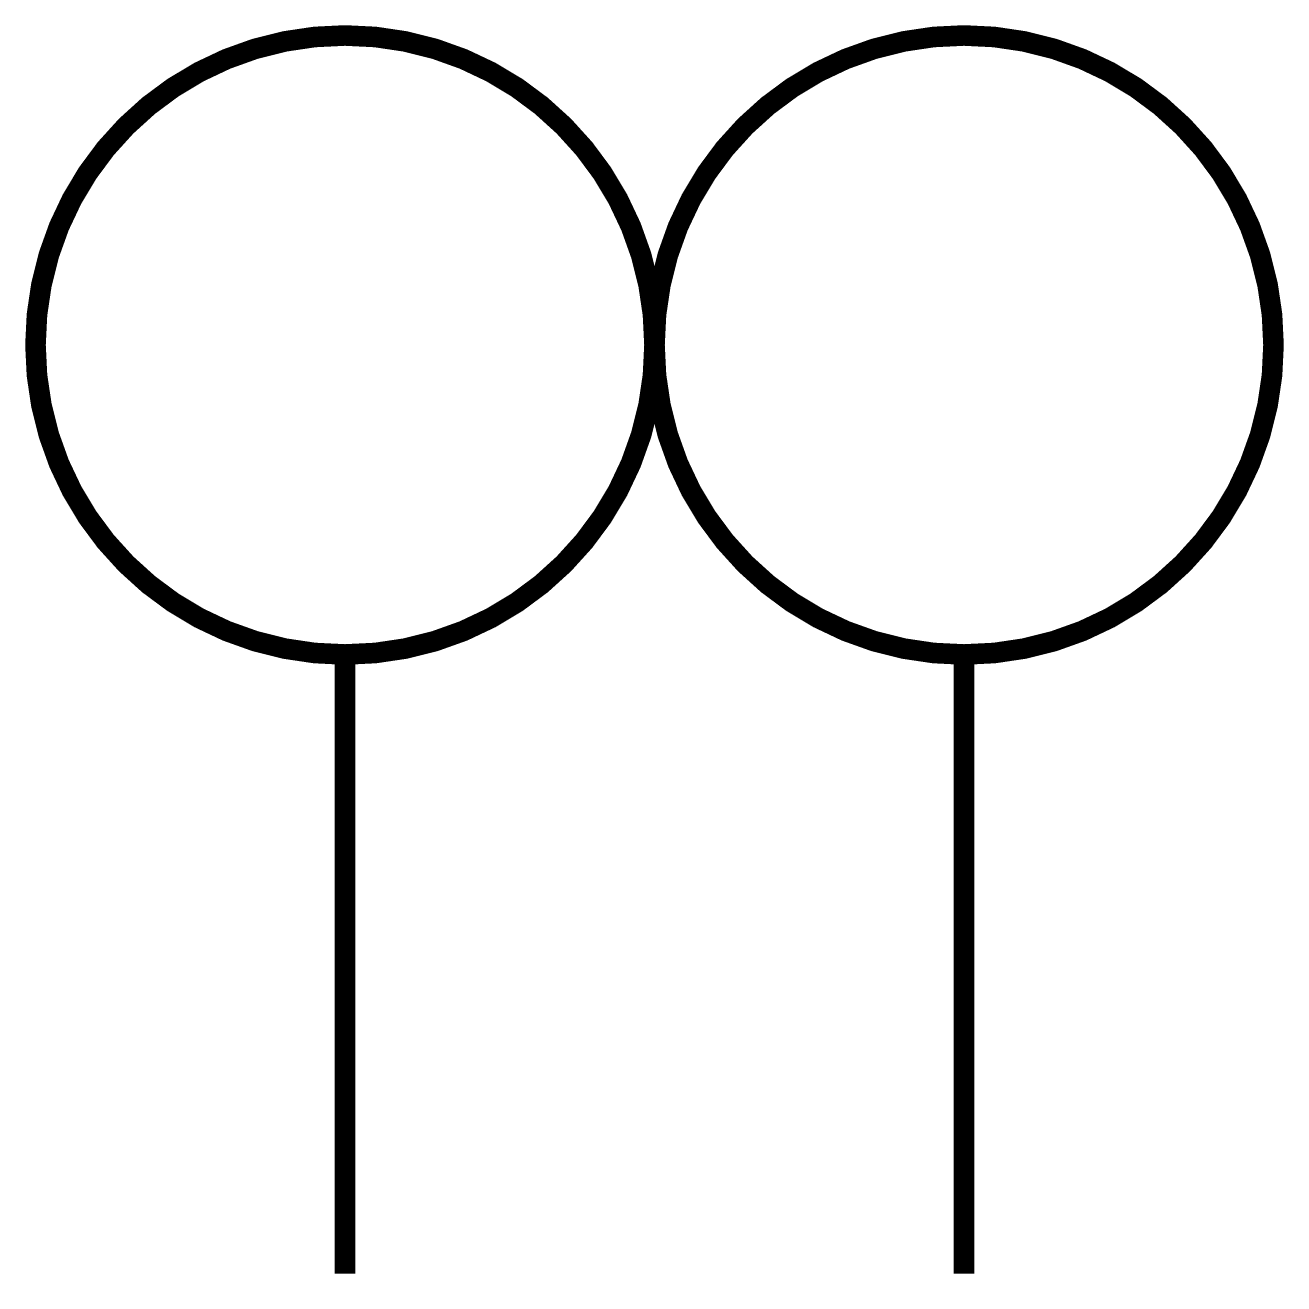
# Model space of a CAD drawing. Header units: inches. Extents: x -1.55 to 4.55, y -0.05 to 6.05.
import ezdxf

# ---------------------------------------------------------------- set-up
doc = ezdxf.new("R2010")
doc.units = ezdxf.units.IN
doc.header["$MEASUREMENT"] = 0

msp = doc.modelspace()

# ---------------------------------------------------------------- linework, layer by layer
at = {"const_width": 0.1}
for points in [[(-1.5, 4.5, 1), (1.5, 4.5, 1)], [(1.5, 4.5, 1), (4.5, 4.5, 1)]]:
    msp.add_lwpolyline(points, format="xyb", close=True, dxfattribs=at)
for points in [[(0, 0), (0, 3)], [(3, 0), (3, 3)]]:
    msp.add_lwpolyline(points, dxfattribs=at)

doc.saveas('drawing.dxf')
